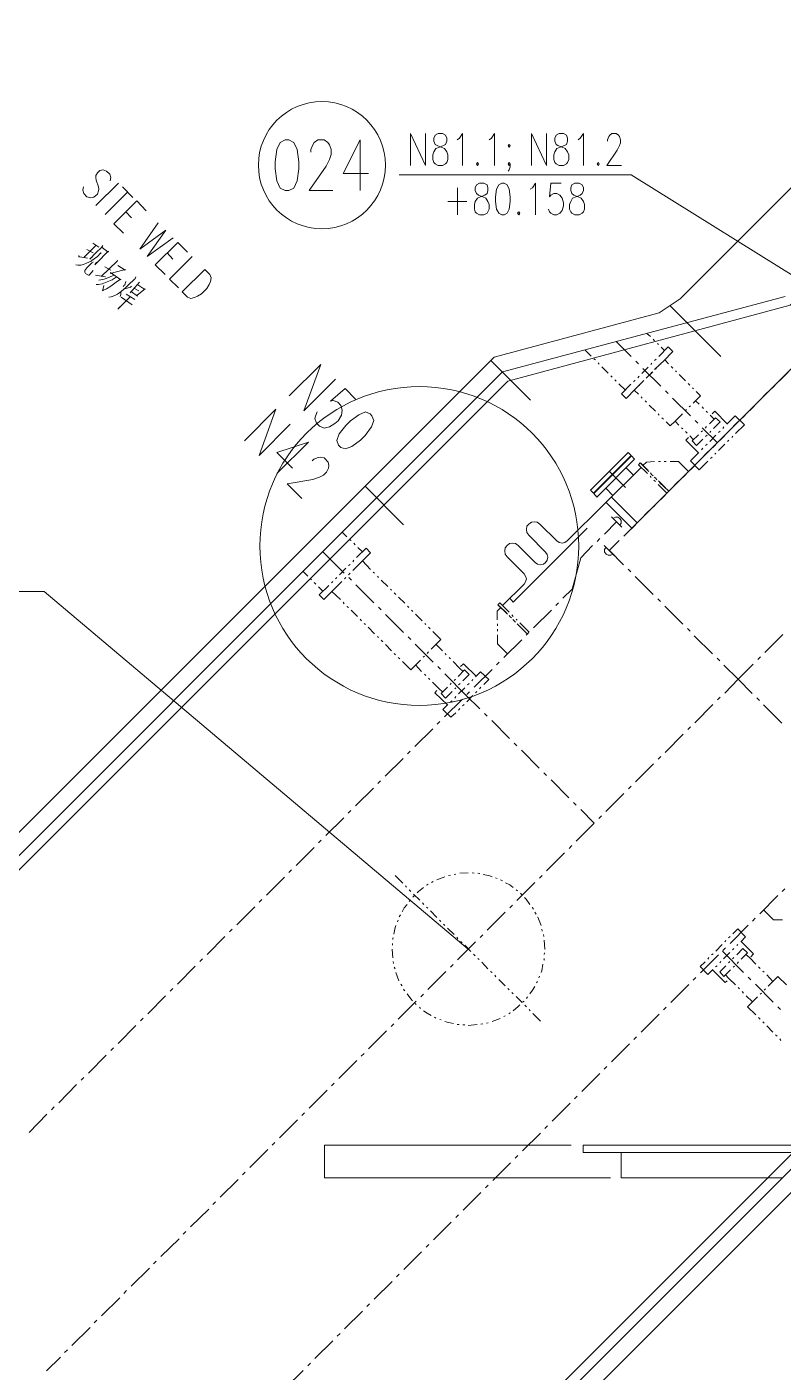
# Model space of a CAD drawing. Header units: millimetres. Extents: x 0 to 588, y 0 to 874.
# Drawn here: x 168.3 to 209.8, y 630.5 to 704.4 of the extents above; entities that cross this region are included whole.
import ezdxf

# ---------------------------------------------------------------- set-up
doc = ezdxf.new("R2010")
doc.units = ezdxf.units.MM
doc.layers.get('0').update_dxf_attribs({"lineweight": 18})

msp = doc.modelspace()

# ---------------------------------------------------------------- linework, layer by layer
at = {"color": 0, "lineweight": 0}
for points in [[(204.174, 689.462), (242.887, 728.176)], [(243.459, 722.312), (210.227, 689.102), (194.712, 684.932)], [(183.875, 697.526), (183.875, 697.674), (183.981, 697.928), (184.065, 698.055), (184.256, 698.204), (184.616, 698.204), (184.806, 698.055), (184.912, 697.928), (184.997, 697.674), (184.997, 697.399), (184.912, 697.124), (184.721, 696.743), (183.79, 695.409), (185.081, 695.409)], [(186.584, 698.204), (185.653, 696.341), (187.05, 696.341)], [(186.584, 698.204), (186.584, 695.409)], [(189.357, 696.785), (189.357, 698.542), (190.183, 696.785), (190.183, 698.542)], [(191.918, 698.204), (192.045, 698.288), (192.214, 698.542), (192.214, 696.785)], [(193.675, 698.204), (193.802, 698.288), (193.971, 698.542), (193.971, 696.785)], [(196.003, 696.785), (196.003, 698.542), (196.829, 696.785), (196.829, 698.542)], [(198.565, 698.204), (198.691, 698.288), (198.861, 698.542), (198.861, 696.785)], [(200.194, 698.119), (200.194, 698.204), (200.258, 698.373), (200.321, 698.458), (200.427, 698.542), (200.66, 698.542), (200.787, 698.458), (200.851, 698.373), (200.893, 698.204), (200.893, 698.034), (200.851, 697.886), (200.724, 697.632), (200.152, 696.785), (200.956, 696.785)], [(194.839, 696.87), (194.776, 696.785), (194.733, 696.87), (194.776, 696.955), (194.839, 696.87), (194.839, 696.722), (194.776, 696.553), (194.733, 696.468)], [(172.847, 695.938), (172.889, 696.129), (172.826, 696.319), (172.656, 696.468), (172.466, 696.553), (172.275, 696.51), (172.149, 696.383), (172.064, 696.235), (172.064, 696.129), (172.085, 695.981), (172.212, 695.621), (172.233, 695.494), (172.212, 695.388), (172.149, 695.219), (171.958, 695.05), (171.768, 695.008), (171.577, 695.071), (171.408, 695.24), (171.344, 695.43), (171.387, 695.621)], [(222.186, 683.366), (201.486, 696.277), (188.743, 696.277)], [(173.313, 695.812), (172.064, 694.584)], [(173.799, 695.325), (172.572, 694.097)], [(173.524, 695.621), (174.096, 695.029)], [(191.939, 695.558), (191.939, 694.076)], [(195.94, 695.494), (196.067, 695.558), (196.236, 695.812), (196.236, 694.076)], [(197.633, 695.812), (197.062, 695.812), (196.998, 695.071), (197.062, 695.155), (197.231, 695.24), (197.4, 695.24), (197.57, 695.155), (197.697, 694.986), (197.76, 694.732), (197.76, 694.563), (197.697, 694.309), (197.57, 694.16), (197.4, 694.076), (197.231, 694.076), (197.062, 694.16), (196.998, 694.245), (196.935, 694.394)], [(173.059, 693.589), (174.308, 694.838), (174.837, 694.287)], [(191.41, 694.817), (192.447, 694.817)], [(173.715, 694.245), (174.032, 693.907)], [(175.493, 693.631), (174.477, 692.192), (175.916, 693.229), (174.879, 691.79), (176.318, 692.806)], [(173.059, 693.589), (173.588, 693.06)], [(172.064, 692.383), (171.408, 691.726)], [(171.577, 692.171), (171.916, 691.98)], [(172.445, 692.383), (172.381, 692.277), (172.064, 691.98), (171.725, 691.642), (171.768, 691.684), (171.873, 691.769)], [(172.233, 692.298), (171.894, 692.509)], [(172.403, 692.277), (172.741, 692.023), (172.762, 692.086), (172.699, 692.044), (172.149, 691.473), (172, 691.324), (172.064, 691.409), (172.127, 691.473)], [(175.323, 691.324), (176.572, 692.552), (177.101, 692.023)], [(172.339, 692.002), (172.339, 691.938), (172.318, 691.96), (172.149, 691.79), (171.979, 691.663), (171.852, 691.557), (171.81, 691.536), (171.683, 691.473), (171.556, 691.409), (171.387, 691.346), (171.238, 691.303), (171.09, 691.303), (170.963, 691.324)], [(171.132, 691.832), (171.132, 691.769), (171.175, 691.769), (171.598, 691.684)], [(171.916, 691.494), (171.894, 691.451), (171.852, 691.43), (171.577, 691.155), (171.513, 691.091), (171.45, 691.007), (171.45, 690.922), (171.492, 690.859), (171.619, 690.774), (171.662, 690.753), (171.704, 690.753), (171.916, 691.007), (171.704, 690.753), (171.662, 690.753)], [(173.249, 691.578), (173.228, 691.515), (173.228, 691.536), (172.36, 690.689)], [(175.98, 691.98), (176.297, 691.642)], [(177.356, 691.79), (176.107, 690.541), (176.615, 690.054)], [(172.043, 690.753), (172.593, 690.668)], [(173.059, 690.753), (172.784, 690.626), (172.53, 690.541), (172.339, 690.499), (172.233, 690.477)], [(173.27, 691.282), (173.673, 691.028), (173.694, 691.07), (173.059, 690.901), (172.868, 690.859), (172.868, 690.901), (173.44, 690.499), (173.418, 690.541), (173.186, 690.372), (172.889, 690.16), (172.656, 690.012), (172.487, 689.927), (172.424, 689.906), (172.508, 690.182), (172.445, 689.927)], [(172.551, 691.219), (172.889, 691.028)], [(174.265, 690.668), (174.223, 690.562), (174.18, 690.541), (173.863, 690.223), (173.715, 690.076), (173.588, 689.969), (173.482, 689.885), (173.376, 689.801), (173.249, 689.716), (173.143, 689.652), (173.016, 689.61), (172.911, 689.567), (172.784, 689.547)], [(175.323, 691.324), (175.874, 690.795)], [(173.186, 690.647), (172.953, 690.499), (172.678, 690.393), (172.403, 690.287), (172.212, 690.245), (172.085, 690.245)], [(173.715, 690.414), (173.651, 690.223), (173.609, 690.182), (173.567, 690.118)], [(174.032, 690.16), (173.969, 690.096), (173.651, 690.012)], [(174.456, 690.372), (174.329, 690.223), (173.948, 689.779), (174.011, 689.864), (174.35, 689.61), (174.329, 689.652), (174.773, 690.012), (174.752, 689.969), (174.371, 690.223)], [(174.18, 690.033), (174.435, 689.906)], [(173.948, 689.567), (173.27, 688.89), (173.355, 688.996), (173.44, 689.059)], [(173.44, 689.843), (173.44, 689.694), (173.397, 689.588)], [(173.461, 689.547), (174.054, 689.123)], [(173.736, 689.716), (174.202, 689.419), (174.159, 689.462), (174.096, 689.483)], [(194.416, 685.44), (209.952, 689.588)], [(204.174, 689.462), (203.031, 688.679)], [(193.95, 686.244), (203.031, 688.679)], [(203.623, 689.08), (206.417, 686.287)], [(201.486, 686.287), (200.66, 687.112)], [(202.544, 687.387), (202.353, 687.557)], [(202.777, 687.155), (202.692, 687.239)], [(202.988, 686.943), (202.925, 687.006)], [(121.01, 613.304), (193.95, 686.244)], [(199.284, 686.308), (198.946, 686.647)], [(203.772, 686.562), (203.518, 686.816), (203.01, 686.287)], [(203.327, 686.604), (203.137, 686.794)], [(203.772, 686.562), (203.263, 686.033)], [(182.69, 684.127), (184.425, 685.842), (183.494, 683.302), (185.23, 685.038)], [(193.781, 686.075), (195.961, 683.895)], [(199.517, 686.096), (199.432, 686.159)], [(199.729, 685.863), (199.665, 685.948)], [(200.215, 685.376), (199.877, 685.715)], [(201.147, 676.487), (210.46, 685.8)], [(201.888, 685.884), (201.739, 686.033)], [(202.417, 685.694), (202.078, 685.355)], [(203.115, 684.657), (202.12, 685.63)], [(202.629, 685.927), (202.565, 685.842)], [(202.861, 686.139), (202.777, 686.075)], [(203.327, 686.096), (202.777, 685.567)], [(202.882, 685.673), (202.819, 685.588)], [(203.115, 685.884), (203.031, 685.821)], [(203.539, 685.884), (203.327, 686.096)], [(203.772, 685.652), (203.687, 685.736)], [(203.983, 685.44), (203.92, 685.504)], [(209.635, 684.953), (210.608, 685.948)], [(121.793, 612.796), (194.416, 685.44)], [(122.259, 612.479), (194.712, 684.932)], [(200.448, 685.144), (200.364, 685.229)], [(200.66, 684.932), (200.596, 684.996)], [(201.168, 684.445), (200.808, 684.784)], [(201.464, 684.762), (200.956, 684.233)], [(201.697, 684.975), (201.613, 684.911)], [(202.184, 684.975), (201.655, 684.445)], [(201.93, 685.207), (201.845, 685.123)], [(202.163, 684.953), (202.099, 684.869)], [(202.671, 685.44), (202.311, 685.101)], [(202.417, 685.207), (202.332, 685.123)], [(202.629, 685.419), (202.565, 685.355)], [(204.47, 684.953), (204.131, 685.292)], [(204.703, 684.72), (204.618, 684.805)], [(186.33, 683.937), (185.759, 684.53), (184.954, 683.832), (185.102, 683.873), (185.357, 683.768), (185.526, 683.598), (185.611, 683.344), (185.568, 683.069), (185.378, 682.752), (185.208, 682.603), (184.912, 682.413), (184.616, 682.35), (184.362, 682.455), (184.192, 682.625), (184.108, 682.879), (184.129, 683.006), (184.235, 683.238)], [(201.21, 683.98), (200.956, 684.233)], [(201.718, 684.509), (201.21, 683.98)], [(201.888, 684.212), (201.655, 684.445)], [(201.951, 684.72), (201.867, 684.657)], [(202.099, 684.001), (202.036, 684.064)], [(203.518, 684.255), (203.369, 684.403)], [(204.745, 683.027), (203.75, 684.001)], [(204.915, 684.509), (204.851, 684.572)], [(205.296, 684.127), (204.893, 683.726)], [(205.296, 684.127), (205.063, 684.361)], [(208.005, 683.323), (208.978, 684.318)], [(209.232, 684.551), (209.381, 684.699)], [(180.234, 681.651), (181.949, 683.387), (181.038, 680.847), (182.753, 682.561)], [(202.332, 683.768), (202.248, 683.853)], [(202.819, 683.281), (202.48, 683.619)], [(204.534, 683.366), (204.449, 683.281)], [(204.745, 683.577), (204.682, 683.514)], [(205.232, 683.662), (205.02, 683.853)], [(205.465, 683.429), (205.38, 683.514)], [(205.677, 683.217), (205.613, 683.281)], [(206.079, 683.281), (205.93, 683.133)], [(206.756, 682.583), (206.079, 683.281)], [(203.031, 683.069), (202.967, 683.133)], [(203.263, 682.837), (203.179, 682.921)], [(203.623, 682.477), (203.412, 682.688)], [(203.877, 682.709), (203.623, 682.477)], [(204.301, 683.133), (203.899, 682.73)], [(204.11, 682.519), (203.899, 682.73)], [(205.147, 682.625), (204.999, 682.773)], [(205.782, 682.583), (206.121, 682.921)], [(206.036, 682.858), (205.825, 683.069)], [(206.015, 682.329), (206.375, 682.688)], [(206.375, 682.688), (206.121, 682.921)], [(206.375, 681.694), (207.349, 682.688)], [(207.201, 683.027), (206.735, 682.561)], [(207.708, 682.54), (207.201, 683.027)], [(207.708, 682.54), (207.222, 682.053)], [(207.603, 682.921), (207.751, 683.069)], [(204.322, 682.308), (204.258, 682.371)], [(204.555, 682.074), (204.47, 682.159)], [(204.618, 681.821), (204.491, 681.694)], [(204.639, 681.841), (204.618, 681.821)], [(204.915, 681.715), (204.703, 681.926)], [(204.83, 681.651), (205.19, 681.99)], [(205.338, 682.138), (205.401, 682.201)], [(206.227, 681.545), (205.38, 682.371)], [(205.549, 682.35), (205.634, 682.434)], [(205.571, 681.884), (205.655, 681.969)], [(205.804, 682.117), (205.867, 682.18)], [(206.142, 681.969), (205.804, 681.609)], [(206.375, 682.18), (206.29, 682.117)], [(206.587, 682.413), (206.523, 682.329)], [(207.073, 681.905), (207.01, 681.841)], [(183.748, 681.587), (182.012, 681.016), (182.88, 680.149)], [(183.748, 681.587), (182.012, 679.852)], [(205.19, 680.995), (204.491, 681.694)], [(204.745, 680.063), (205.719, 681.058)], [(204.83, 681.651), (205.084, 681.397)], [(205.084, 681.397), (205.423, 681.736)], [(205.423, 681.249), (205.359, 681.164)], [(205.655, 681.46), (205.571, 681.397)], [(205.973, 681.292), (206.121, 681.44)], [(206.629, 681.46), (206.29, 681.122)], [(206.862, 681.694), (206.777, 681.609)], [(183.959, 680.551), (184.044, 680.635), (184.277, 680.741), (184.404, 680.762), (184.616, 680.72), (184.827, 680.487), (184.87, 680.297), (184.849, 680.149), (184.743, 679.937), (184.573, 679.768), (184.362, 679.662), (183.981, 679.534), (182.584, 679.28), (183.388, 678.476)], [(201.972, 680.444), (201.888, 680.339)], [(201.888, 680.339), (202.375, 679.852)], [(201.972, 680.444), (202.459, 679.958)], [(202.396, 680.042), (202.015, 680.423)], [(202.12, 680.297), (202.332, 680.487)], [(202.332, 680.487), (202.777, 680.508)], [(202.988, 680.508), (203.094, 680.508)], [(203.306, 680.508), (203.412, 680.508)], [(203.623, 680.508), (204.089, 680.508)], [(204.089, 680.508), (204.639, 679.958)], [(205.211, 681.016), (204.745, 680.551)], [(205.232, 680.063), (204.745, 680.551)], [(205.698, 680.529), (205.232, 680.063)], [(205.93, 680.762), (205.846, 680.678)], [(206.142, 680.974), (206.079, 680.91)], [(202.036, 680.191), (197.972, 676.148)], [(201.168, 679.09), (200.279, 679.979)], [(201.613, 679.768), (201.21, 680.169)], [(202.523, 679.704), (202.586, 679.64)], [(202.607, 679.809), (202.544, 679.894)], [(202.607, 679.809), (202.692, 679.725)], [(202.84, 679.598), (202.756, 679.662)], [(202.84, 679.577), (202.904, 679.513)], [(204.343, 679.662), (204.491, 679.809)], [(186.859, 679.154), (188.976, 677.037)], [(200.47, 678.646), (200.089, 679.048)], [(202.734, 679.492), (202.819, 679.408)], [(202.967, 679.26), (203.454, 678.773)], [(203.369, 679.069), (202.988, 679.45)], [(203.052, 679.365), (203.56, 678.879)], [(203.115, 678.434), (204.089, 679.428)], [(201.528, 676.846), (200.11, 678.265)], [(201.824, 677.143), (200.406, 678.561)], [(202.713, 678.032), (202.861, 678.18)], [(200.977, 676.91), (200.406, 677.481)], [(200.872, 677.016), (200.935, 677.122), (200.935, 677.269), (200.872, 677.376), (200.745, 677.46), (200.618, 677.46), (200.491, 677.376)], [(201.486, 676.804), (202.459, 677.799)], [(185.864, 676.38), (185.611, 676.634)], [(194.818, 672.994), (195.008, 672.783), (199.072, 676.846)], [(196.469, 677.079), (196.321, 677.185), (196.151, 677.206), (196.003, 677.185), (195.855, 677.079), (195.749, 676.952), (195.728, 676.783), (195.749, 676.614), (195.855, 676.465)], [(196.469, 677.079), (197.4, 676.148), (197.527, 676.063), (197.697, 676.021), (197.845, 676.063), (197.972, 676.148)], [(200.681, 677.206), (200.025, 676.529)], [(186.097, 676.169), (186.013, 676.233)], [(186.309, 675.936), (186.245, 676.021)], [(195.284, 675.894), (195.136, 676), (194.966, 676.021), (194.797, 676), (194.67, 675.894), (194.564, 675.767), (194.543, 675.598), (194.564, 675.428), (194.67, 675.28)], [(195.284, 675.894), (196.215, 674.962), (196.342, 674.878), (196.511, 674.836), (196.66, 674.878), (196.786, 674.962), (196.871, 675.09), (196.913, 675.259), (196.871, 675.407), (196.786, 675.534), (195.855, 676.465)], [(199.369, 675.894), (198.713, 675.216)], [(199.771, 676.275), (199.623, 676.127)], [(200.004, 675.894), (200.575, 675.322)], [(200.279, 675.619), (200.829, 676.169)], [(201.083, 676.402), (201.232, 676.55)], [(185.716, 674.37), (184.531, 675.555)], [(186.394, 675.237), (186.923, 675.745)], [(186.711, 675.555), (186.457, 675.788)], [(186.711, 675.047), (187.156, 675.491)], [(187.156, 675.491), (186.923, 675.745)], [(195.601, 673.777), (195.686, 673.904), (195.728, 674.073), (195.686, 674.221), (195.601, 674.348), (194.67, 675.28)], [(198.247, 673.502), (198.713, 675.216)], [(200.11, 675.809), (200.025, 675.682), (200.025, 675.555), (200.11, 675.428), (200.215, 675.365), (200.364, 675.365), (200.47, 675.428)], [(200.3, 675.619), (201.062, 674.836)], [(183.706, 674.221), (183.452, 674.476)], [(185.462, 674.285), (185.801, 674.645)], [(185.949, 674.793), (186.034, 674.857)], [(186.182, 675.005), (186.245, 675.09)], [(186.182, 674.518), (186.711, 675.047)], [(187.156, 674.581), (186.711, 675.047)], [(187.388, 674.37), (187.304, 674.433)], [(201.316, 674.602), (201.464, 674.455)], [(183.917, 674.01), (183.854, 674.073)], [(184.15, 673.777), (184.065, 673.862)], [(184.34, 673.184), (184.87, 673.692)], [(185.018, 673.841), (185.081, 673.926)], [(185.039, 673.375), (185.589, 673.926)], [(185.23, 674.073), (185.314, 674.137)], [(185.738, 674.073), (185.801, 674.137)], [(185.949, 674.285), (186.034, 674.37)], [(186.119, 673.989), (185.97, 674.137)], [(187.346, 672.74), (186.351, 673.735)], [(187.6, 674.137), (187.537, 674.221)], [(188.108, 673.65), (187.748, 673.989)], [(195.601, 673.777), (194.416, 672.592)], [(201.697, 674.201), (202.692, 673.205)], [(153.395, 673.375), (169.227, 673.375)], [(169.227, 673.375), (192.532, 653.711)], [(184.552, 673.375), (184.298, 673.629)], [(185.039, 673.375), (184.595, 672.93), (184.34, 673.184)], [(185.505, 672.93), (185.039, 673.375)], [(188.32, 673.439), (188.256, 673.502)], [(188.553, 673.205), (188.468, 673.29)], [(189.04, 672.719), (188.701, 673.058)], [(197.739, 672.994), (198.247, 673.502)], [(202.946, 672.973), (203.094, 672.825)], [(185.716, 672.698), (185.653, 672.783)], [(185.949, 672.486), (185.864, 672.549)], [(186.436, 671.999), (186.097, 672.338)], [(187.748, 672.359), (187.6, 672.507)], [(189.272, 672.486), (189.188, 672.57)], [(189.484, 672.274), (189.421, 672.338)], [(194.331, 672.486), (194.119, 672.296)], [(194.119, 672.296), (194.119, 671.809)], [(194.268, 672.74), (194.162, 672.634)], [(194.162, 672.634), (194.691, 672.126)], [(194.627, 672.19), (194.246, 672.57)], [(194.268, 672.74), (194.776, 672.232)], [(196.109, 671.364), (197.104, 672.338)], [(197.337, 672.592), (197.485, 672.74)], [(203.327, 672.57), (204.322, 671.576)], [(186.669, 671.766), (186.584, 671.851)], [(186.881, 671.555), (186.817, 671.618)], [(188.976, 671.11), (187.981, 672.105)], [(189.992, 671.766), (189.632, 672.126)], [(190.204, 671.555), (190.14, 671.618)], [(194.141, 671.597), (194.141, 671.491)], [(194.839, 671.978), (194.776, 672.041)], [(194.839, 671.978), (194.903, 671.915)], [(194.924, 672.084), (195.008, 671.999)], [(195.072, 671.745), (194.987, 671.83)], [(195.051, 671.766), (195.136, 671.682)], [(195.157, 671.851), (195.22, 671.787)], [(195.601, 671.216), (195.22, 671.597)], [(195.284, 671.533), (195.792, 671.026)], [(195.368, 671.639), (195.876, 671.131)], [(187.388, 671.046), (187.029, 671.406)], [(187.6, 670.835), (187.537, 670.898)], [(189.378, 670.729), (189.23, 670.877)], [(190.436, 671.322), (190.352, 671.406)], [(190.5, 670.2), (191.029, 670.729)], [(191.029, 670.729), (190.585, 671.173)], [(194.141, 671.301), (194.141, 671.195)], [(194.141, 670.983), (194.141, 670.496)], [(194.479, 669.735), (195.474, 670.708)], [(195.707, 670.962), (195.855, 671.11)], [(204.576, 671.343), (204.724, 671.195)], [(204.957, 670.941), (205.952, 669.946)], [(208.83, 670.009), (209.825, 671.004)], [(187.833, 670.602), (187.748, 670.687)], [(188.32, 670.115), (187.981, 670.454)], [(188.531, 669.883), (188.468, 669.967)], [(190.606, 669.48), (189.611, 670.475)], [(190.267, 669.967), (190.352, 670.052)], [(191.114, 670.115), (190.775, 670.454)], [(191.326, 669.883), (191.262, 669.967)], [(194.141, 670.496), (194.691, 669.946)], [(188.764, 669.671), (188.68, 669.735)], [(189.378, 669.057), (188.912, 669.523)], [(189.378, 669.057), (189.907, 669.586)], [(189.971, 668.972), (189.632, 669.332)], [(190.055, 669.755), (190.119, 669.819)], [(191.008, 669.1), (190.86, 669.248)], [(191.558, 669.671), (191.474, 669.735)], [(192.045, 669.163), (191.707, 669.523)], [(192.109, 669.248), (192.278, 669.395)], [(192.976, 668.697), (192.278, 669.395)], [(194.077, 669.332), (194.225, 669.48)], [(206.206, 669.713), (206.354, 669.565)], [(206.587, 669.311), (207.37, 668.549)], [(207.37, 668.549), (208.195, 669.374)], [(208.449, 669.629), (208.597, 669.777)], [(190.204, 668.76), (190.119, 668.824)], [(190.415, 668.528), (190.352, 668.612)], [(192.426, 667.66), (191.241, 668.845)], [(191.749, 668.486), (191.833, 668.549)], [(191.982, 668.697), (192.32, 669.057)], [(192.257, 668.972), (192.045, 669.163)], [(192.236, 668.465), (192.574, 668.803)], [(192.574, 668.803), (192.32, 669.057)], [(192.722, 668.465), (192.786, 668.528)], [(192.85, 668.105), (193.844, 669.078)], [(192.934, 668.676), (193.209, 668.951)], [(193.654, 668.528), (193.209, 668.951)], [(193.379, 668.252), (193.654, 668.528)], [(206.629, 667.787), (207.37, 668.549)], [(208.132, 667.766), (207.37, 668.549)], [(190.923, 668.041), (190.564, 668.38)], [(190.69, 667.808), (190.796, 667.935)], [(191.389, 667.131), (190.69, 667.808)], [(191.114, 667.851), (190.923, 668.041)], [(191.05, 667.766), (191.389, 668.105)], [(191.283, 667.512), (191.05, 667.766)], [(191.283, 667.512), (191.643, 667.871)], [(191.537, 668.252), (191.601, 668.337)], [(191.791, 668.02), (191.855, 668.083)], [(192.003, 668.231), (192.088, 668.316)], [(192.003, 667.744), (192.341, 668.083)], [(192.447, 667.702), (192.595, 667.851)], [(192.49, 668.231), (192.574, 668.316)], [(192.934, 667.808), (192.998, 667.871)], [(193.146, 668.02), (193.231, 668.105)], [(191.135, 666.877), (191.41, 667.152)], [(191.22, 666.475), (192.214, 667.448)], [(191.558, 667.3), (191.643, 667.363)], [(191.791, 667.512), (191.855, 667.597)], [(192.214, 667.089), (192.299, 667.152)], [(192.426, 667.66), (193.167, 666.919)], [(192.447, 667.3), (192.786, 667.66)], [(204.978, 666.157), (205.973, 667.152)], [(206.227, 667.406), (206.375, 667.554)], [(208.534, 667.385), (208.386, 667.533)], [(209.762, 666.136), (208.767, 667.131)], [(191.579, 666.454), (191.135, 666.877)], [(191.579, 666.454), (191.855, 666.708)], [(192.003, 666.855), (192.066, 666.94)], [(193.421, 666.665), (193.569, 666.517)], [(193.823, 666.284), (194.797, 665.289)], [(189.59, 664.845), (190.585, 665.819)], [(190.817, 666.073), (190.966, 666.22)], [(203.348, 664.527), (204.343, 665.522)], [(204.597, 665.776), (204.745, 665.924)], [(195.051, 665.035), (195.199, 664.887)], [(187.96, 663.215), (188.955, 664.188)], [(189.188, 664.443), (189.336, 664.591)], [(195.453, 664.654), (196.427, 663.659)], [(202.967, 664.146), (203.115, 664.294)], [(196.681, 663.405), (196.829, 663.258)], [(201.718, 662.898), (202.713, 663.893)], [(186.33, 661.585), (187.325, 662.559)], [(187.558, 662.813), (187.706, 662.961)], [(197.083, 663.024), (198.056, 662.03)], [(201.337, 662.516), (201.486, 662.665)], [(200.089, 661.268), (201.083, 662.263)], [(185.928, 661.183), (186.076, 661.331)], [(198.31, 661.776), (198.459, 661.628)], [(198.713, 661.394), (199.453, 660.633)], [(184.7, 659.956), (185.695, 660.929)], [(198.459, 659.638), (199.453, 660.633)], [(199.708, 660.887), (199.856, 661.035)], [(184.298, 659.553), (184.446, 659.702)], [(183.071, 658.304), (184.065, 659.299)], [(196.829, 658.008), (197.824, 659.003)], [(198.078, 659.236), (198.226, 659.405)], [(181.441, 656.675), (182.435, 657.669)], [(182.668, 657.923), (182.816, 658.072)], [(188.51, 657.754), (188.934, 657.33)], [(190.606, 657.437), (190.521, 657.373)], [(191.241, 657.69), (190.796, 657.521)], [(191.558, 657.775), (191.452, 657.754)], [(191.855, 657.839), (191.749, 657.818)], [(192.532, 657.902), (192.066, 657.881)], [(192.85, 657.881), (192.744, 657.902)], [(193.167, 657.86), (193.146, 657.86), (193.061, 657.881)], [(193.844, 657.69), (193.717, 657.733), (193.357, 657.818)], [(194.119, 657.585), (194.035, 657.627)], [(194.416, 657.458), (194.31, 657.521)], [(196.448, 657.606), (196.596, 657.754)], [(189.082, 657.183), (189.145, 657.119)], [(189.293, 656.971), (189.378, 656.886)], [(189.569, 656.654), (189.484, 656.569)], [(189.526, 656.738), (189.865, 656.399)], [(190.077, 657.098), (189.802, 656.886), (189.717, 656.801)], [(190.331, 657.288), (190.267, 657.246), (190.246, 657.225)], [(195.008, 657.098), (194.818, 657.246), (194.585, 657.352)], [(195.241, 656.908), (195.157, 656.971)], [(195.199, 656.378), (196.194, 657.373)], [(195.474, 656.696), (195.411, 656.78)], [(208.555, 655.658), (209.55, 656.654)], [(209.783, 656.886), (209.931, 657.034)], [(179.811, 655.044), (180.806, 656.04)], [(181.038, 656.294), (181.187, 656.442)], [(189.167, 656.167), (189.018, 655.976), (188.891, 655.764)], [(189.336, 656.421), (189.293, 656.336)], [(190.013, 656.251), (190.098, 656.167)], [(190.246, 656.019), (190.31, 655.955)], [(194.818, 655.976), (194.966, 656.124)], [(195.919, 656.167), (195.707, 656.463), (195.622, 656.548)], [(196.109, 655.913), (196.067, 655.976), (196.046, 656.019)], [(157.078, 589.216), (223.753, 655.891)], [(157.565, 588.899), (224.261, 655.595)], [(188.68, 655.299), (188.637, 655.214)], [(188.807, 655.595), (188.743, 655.489)], [(190.458, 655.807), (190.796, 655.447)], [(190.945, 655.299), (191.029, 655.235)], [(193.569, 654.749), (194.564, 655.743)], [(196.257, 655.638), (196.194, 655.743)], [(196.532, 655.003), (196.363, 655.468), (196.342, 655.468)], [(208.153, 655.256), (208.301, 655.405)], [(209.317, 655.32), (208.767, 655.87)], [(209.804, 655.32), (209.317, 655.32)], [(158.327, 588.369), (225.086, 655.129)], [(179.409, 654.664), (179.557, 654.812)], [(188.553, 655.003), (188.51, 654.897), (188.447, 654.537)], [(191.177, 655.087), (191.241, 655.003)], [(191.389, 654.854), (191.749, 654.515)], [(193.188, 654.346), (193.336, 654.495)], [(196.596, 654.706), (196.575, 654.812)], [(196.681, 654.41), (196.66, 654.515)], [(206.925, 654.029), (207.92, 655.024)], [(207.073, 654.558), (207.349, 654.833)], [(207.349, 654.833), (207.772, 654.389)], [(178.181, 653.415), (179.155, 654.41)], [(188.341, 653.711), (188.383, 653.225)], [(188.362, 654.029), (188.362, 653.923)], [(188.405, 654.346), (188.383, 654.304), (188.383, 654.24)], [(191.897, 654.367), (191.96, 654.283)], [(191.939, 653.119), (192.934, 654.114)], [(192.109, 654.135), (192.193, 654.071)], [(192.341, 653.923), (192.68, 653.584)], [(196.744, 653.711), (196.702, 654.198)], [(196.744, 653.711), (196.765, 653.711)], [(206.142, 653.606), (206.481, 653.965)], [(206.523, 653.626), (206.671, 653.775)], [(206.629, 654.114), (206.692, 654.177)], [(206.841, 654.325), (206.925, 654.41)], [(207.052, 653.669), (207.137, 653.754)], [(207.285, 653.902), (207.349, 653.965)], [(207.285, 653.394), (207.624, 653.754)], [(207.518, 654.114), (207.772, 654.389)], [(207.539, 654.135), (208.216, 653.457)], [(207.624, 653.754), (207.878, 653.5)], [(177.779, 653.034), (177.927, 653.182)], [(188.405, 653.034), (188.426, 652.928)], [(192.828, 653.436), (192.913, 653.351)], [(193.061, 653.203), (193.125, 653.14)], [(193.273, 652.992), (193.612, 652.632)], [(196.681, 653.097), (196.702, 653.119), (196.702, 653.203)], [(196.702, 653.415), (196.723, 653.5)], [(205.274, 652.759), (205.549, 653.012)], [(205.296, 652.399), (206.29, 653.394)], [(205.698, 653.161), (205.761, 653.246)], [(205.909, 653.394), (205.994, 653.457)], [(206.354, 652.949), (206.417, 653.034)], [(206.502, 653.606), (207.666, 652.42)], [(206.565, 653.182), (206.904, 653.521)], [(206.841, 652.949), (206.904, 653.034)], [(207.052, 653.182), (207.137, 653.246)], [(207.306, 652.928), (207.391, 653.012)], [(207.539, 653.161), (207.878, 653.5)], [(207.793, 653.415), (208.005, 653.225)], [(208.005, 653.225), (208.344, 652.886)], [(208.068, 653.288), (208.216, 653.457)], [(176.551, 651.785), (177.525, 652.78)], [(188.468, 652.716), (188.51, 652.632)], [(188.553, 652.42), (188.722, 651.976)], [(190.31, 651.489), (191.304, 652.483)], [(191.558, 652.716), (191.707, 652.865)], [(193.76, 652.483), (193.844, 652.42)], [(193.993, 652.272), (194.056, 652.187)], [(196.405, 652.124), (196.448, 652.23)], [(196.532, 652.42), (196.575, 652.526), (196.638, 652.886)], [(205.274, 652.759), (205.698, 652.314)], [(205.698, 652.314), (205.973, 652.59)], [(205.952, 652.568), (206.65, 651.869)], [(206.121, 652.738), (206.206, 652.801)], [(206.354, 652.462), (206.692, 652.801)], [(206.354, 652.462), (206.587, 652.208)], [(206.587, 652.208), (206.946, 652.568)], [(206.671, 652.293), (206.862, 652.103)], [(207.095, 652.716), (207.158, 652.78)], [(208.492, 652.738), (208.576, 652.653)], [(208.725, 652.505), (208.788, 652.441)], [(208.936, 652.293), (209.275, 651.933)], [(209.021, 651.679), (209.55, 652.208)], [(209.55, 652.208), (210.016, 651.743)], [(176.149, 651.404), (176.297, 651.552)], [(188.828, 651.785), (188.891, 651.701)], [(188.976, 651.51), (189.018, 651.447), (189.04, 651.425)], [(194.204, 652.039), (194.564, 651.701)], [(194.712, 651.552), (194.776, 651.468)], [(195.919, 651.256), (196.067, 651.447), (196.194, 651.658)], [(196.279, 651.849), (196.342, 651.933)], [(203.666, 650.769), (204.661, 651.764)], [(204.893, 651.997), (205.042, 652.145)], [(206.65, 651.869), (206.756, 651.976)], [(206.862, 652.103), (207.222, 651.743)], [(207.37, 651.595), (207.433, 651.531)], [(207.92, 652.166), (208.068, 652.018)], [(208.322, 651.785), (209.296, 650.79)], [(208.788, 651.447), (208.873, 651.531)], [(174.921, 650.155), (175.895, 651.15)], [(188.68, 649.859), (189.674, 650.854)], [(189.167, 651.256), (189.378, 650.98), (189.463, 650.875)], [(189.611, 650.727), (189.674, 650.663)], [(189.929, 651.087), (190.077, 651.235)], [(194.924, 651.319), (195.008, 651.256)], [(195.157, 651.108), (195.495, 650.769)], [(195.517, 650.79), (195.601, 650.854)], [(195.728, 651.002), (195.792, 651.087)], [(207.582, 651.383), (207.666, 651.298)], [(207.814, 651.15), (208.153, 650.811)], [(207.878, 650.536), (208.428, 651.087)], [(208.576, 651.235), (208.64, 651.298)], [(189.844, 650.515), (189.907, 650.451)], [(190.077, 650.325), (190.267, 650.198), (190.5, 650.071)], [(194.479, 650.007), (194.564, 650.049)], [(194.755, 650.155), (194.818, 650.198), (194.839, 650.219)], [(195.008, 650.325), (195.284, 650.558), (195.368, 650.642)], [(195.643, 650.621), (195.728, 650.536)], [(195.876, 650.388), (195.94, 650.325)], [(196.088, 650.177), (196.511, 649.753)], [(202.036, 649.139), (203.031, 650.134)], [(203.263, 650.367), (203.412, 650.515)], [(207.878, 650.536), (208.344, 650.092)], [(209.55, 650.536), (209.698, 650.388)], [(173.292, 648.525), (174.265, 649.52)], [(174.519, 649.774), (174.667, 649.922)], [(188.299, 649.457), (188.447, 649.605)], [(190.669, 649.965), (190.754, 649.922)], [(190.966, 649.837), (191.05, 649.817)], [(191.241, 649.732), (191.368, 649.69), (191.728, 649.626)], [(191.918, 649.563), (192.024, 649.563)], [(192.236, 649.542), (192.341, 649.542)], [(192.532, 649.52), (193.019, 649.563)], [(193.231, 649.584), (193.336, 649.605)], [(193.527, 649.647), (193.633, 649.668)], [(193.844, 649.732), (194.289, 649.901)], [(208.492, 649.944), (208.576, 649.859)], [(208.725, 649.711), (208.788, 649.647)], [(208.936, 649.499), (209.275, 649.139)], [(187.05, 648.229), (188.045, 649.224)], [(200.406, 647.51), (201.401, 648.504)], [(201.634, 648.737), (201.782, 648.885)], [(209.423, 648.991), (209.508, 648.928)], [(209.656, 648.779), (209.719, 648.694)], [(171.662, 646.896), (172.635, 647.89)], [(172.889, 648.144), (173.037, 648.293)], [(186.648, 647.827), (186.817, 647.975)], [(185.42, 646.599), (186.415, 647.594)], [(200.004, 647.107), (200.152, 647.255)], [(171.26, 646.515), (171.408, 646.662)], [(185.018, 646.197), (185.166, 646.345)], [(198.776, 645.88), (199.771, 646.875)], [(170.032, 645.266), (171.006, 646.261)], [(183.79, 644.97), (184.785, 645.964)], [(198.374, 645.477), (198.522, 645.626)], [(169.63, 644.885), (169.778, 645.033)], [(197.146, 644.25), (198.141, 645.245)], [(168.402, 643.636), (169.376, 644.63)], [(182.16, 643.34), (183.155, 644.335)], [(183.388, 644.567), (183.536, 644.716)], [(195.517, 642.62), (196.511, 643.594)], [(196.744, 643.848), (196.892, 643.996)], [(180.53, 641.71), (181.525, 642.705)], [(181.758, 642.938), (181.906, 643.086)], [(184.637, 642.938), (198.184, 642.938)], [(184.637, 642.938), (184.637, 641.138)], [(198.84, 642.938), (211.603, 642.938)], [(198.84, 642.938), (198.84, 642.535)], [(193.887, 640.99), (194.86, 641.964)], [(195.114, 642.218), (195.262, 642.366)], [(198.84, 642.535), (211.201, 642.535)], [(200.935, 641.138), (200.935, 642.535)], [(180.128, 641.308), (180.276, 641.455)], [(184.637, 641.138), (200.343, 641.138)], [(200.935, 641.138), (209.804, 641.138)], [(178.901, 640.08), (179.895, 641.054)], [(193.484, 640.588), (193.633, 640.736)], [(178.499, 639.678), (178.647, 639.826)], [(192.257, 639.36), (193.231, 640.334)], [(177.271, 638.45), (178.266, 639.424)], [(191.855, 638.958), (192.003, 639.106)], [(176.869, 638.048), (177.017, 638.196)], [(190.627, 637.731), (191.601, 638.704)], [(175.641, 636.82), (176.636, 637.794)], [(190.225, 637.328), (190.373, 637.476)], [(188.997, 636.101), (189.971, 637.074)], [(174.011, 635.191), (175.006, 636.164)], [(175.239, 636.418), (175.387, 636.566)], [(187.367, 634.471), (188.341, 635.444)], [(188.595, 635.698), (188.743, 635.847)], [(172.381, 633.561), (173.376, 634.534)], [(173.609, 634.788), (173.757, 634.936)], [(185.738, 632.841), (186.711, 633.815)], [(186.965, 634.069), (187.113, 634.217)], [(171.979, 633.159), (172.127, 633.307)], [(170.751, 631.93), (171.746, 632.904)], [(185.335, 632.439), (185.483, 632.587)], [(170.349, 631.529), (170.498, 631.677)], [(184.108, 631.211), (185.081, 632.185)], [(169.355, 630.534), (170.117, 631.275)], [(183.706, 630.809), (183.854, 630.957)], [(182.478, 629.581), (183.452, 630.555)]]:
    msp.add_lwpolyline(points, dxfattribs=at)
for points in [[(182.478, 698.204), (182.203, 698.055), (182.012, 697.674), (181.928, 696.997), (181.928, 696.595), (182.012, 695.938), (182.203, 695.537), (182.478, 695.409), (182.668, 695.409), (182.944, 695.537), (183.134, 695.938), (183.219, 696.595), (183.219, 696.997), (183.134, 697.674), (182.944, 698.055), (182.668, 698.204)], [(190.881, 698.542), (190.712, 698.458), (190.648, 698.288), (190.648, 698.119), (190.712, 697.949), (190.817, 697.886), (191.05, 697.801), (191.22, 697.716), (191.347, 697.547), (191.41, 697.378), (191.41, 697.124), (191.347, 696.955), (191.283, 696.87), (191.114, 696.785), (190.881, 696.785), (190.712, 696.87), (190.648, 696.955), (190.585, 697.124), (190.585, 697.378), (190.648, 697.547), (190.754, 697.716), (190.945, 697.801), (191.177, 697.886), (191.283, 697.949), (191.347, 698.119), (191.347, 698.288), (191.283, 698.458), (191.114, 698.542)], [(197.527, 698.542), (197.358, 698.458), (197.294, 698.288), (197.294, 698.119), (197.358, 697.949), (197.464, 697.886), (197.697, 697.801), (197.866, 697.716), (197.993, 697.547), (198.056, 697.378), (198.056, 697.124), (197.993, 696.955), (197.929, 696.87), (197.76, 696.785), (197.527, 696.785), (197.358, 696.87), (197.294, 696.955), (197.231, 697.124), (197.231, 697.378), (197.294, 697.547), (197.4, 697.716), (197.591, 697.801), (197.824, 697.886), (197.929, 697.949), (197.993, 698.119), (197.993, 698.288), (197.929, 698.458), (197.76, 698.542)], [(194.776, 697.949), (194.733, 697.886), (194.776, 697.801), (194.839, 697.886)], [(193.04, 696.955), (192.976, 696.87), (193.04, 696.785), (193.103, 696.87)], [(199.686, 696.955), (199.623, 696.87), (199.686, 696.785), (199.729, 696.87)], [(193.146, 695.812), (192.976, 695.727), (192.913, 695.558), (192.913, 695.409), (192.976, 695.24), (193.103, 695.155), (193.336, 695.071), (193.506, 694.986), (193.612, 694.817), (193.675, 694.648), (193.675, 694.394), (193.612, 694.245), (193.569, 694.16), (193.379, 694.076), (193.146, 694.076), (192.976, 694.16), (192.913, 694.245), (192.871, 694.394), (192.871, 694.648), (192.913, 694.817), (193.04, 694.986), (193.209, 695.071), (193.442, 695.155), (193.569, 695.24), (193.612, 695.409), (193.612, 695.558), (193.569, 695.727), (193.379, 695.812)], [(194.374, 695.812), (194.204, 695.727), (194.077, 695.494), (194.035, 695.071), (194.035, 694.817), (194.077, 694.394), (194.204, 694.16), (194.374, 694.076), (194.5, 694.076), (194.67, 694.16), (194.776, 694.394), (194.839, 694.817), (194.839, 695.071), (194.776, 695.494), (194.67, 695.727), (194.5, 695.812)], [(198.395, 695.812), (198.226, 695.727), (198.162, 695.558), (198.162, 695.409), (198.226, 695.24), (198.332, 695.155), (198.565, 695.071), (198.734, 694.986), (198.861, 694.817), (198.924, 694.648), (198.924, 694.394), (198.861, 694.245), (198.797, 694.16), (198.628, 694.076), (198.395, 694.076), (198.226, 694.16), (198.162, 694.245), (198.099, 694.394), (198.099, 694.648), (198.162, 694.817), (198.268, 694.986), (198.459, 695.071), (198.691, 695.155), (198.797, 695.24), (198.861, 695.409), (198.861, 695.558), (198.797, 695.727), (198.628, 695.812)], [(195.305, 694.245), (195.241, 694.16), (195.305, 694.076), (195.368, 694.16)], [(176.805, 689.843), (178.054, 691.07), (178.329, 690.795), (178.393, 690.605), (178.371, 690.414), (178.287, 690.245), (178.16, 690.033), (177.863, 689.737), (177.652, 689.61), (177.482, 689.525), (177.292, 689.483), (177.101, 689.547)], [(187.135, 683.133), (186.881, 683.238), (186.521, 683.09), (186.055, 682.752), (185.801, 682.498), (185.441, 682.032), (185.314, 681.672), (185.399, 681.418), (185.526, 681.292), (185.78, 681.207), (186.14, 681.334), (186.605, 681.694), (186.859, 681.948), (187.219, 682.413), (187.346, 682.773), (187.24, 683.027)], [(199.411, 678.773), (199.242, 678.942), (201.316, 681.016), (201.486, 680.847)], [(199.602, 678.561), (199.432, 678.751), (201.507, 680.826), (201.676, 680.635)]]:
    msp.add_lwpolyline(points, close=True, dxfattribs=at)
for centre, radius in [((184.489, 696.806), 3.493), ((189.844, 675.872), 8.763)]:
    msp.add_circle(centre, radius, dxfattribs=at)

doc.saveas('drawing.dxf')
